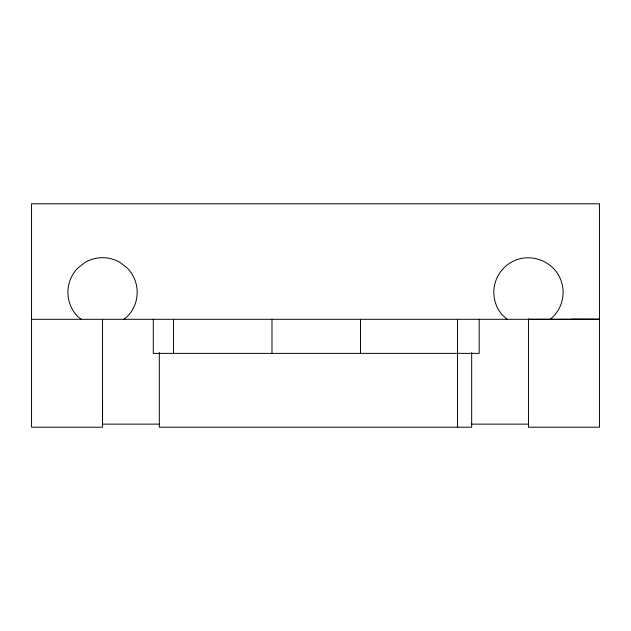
<?xml version="1.0" encoding="UTF-8"?>
<svg xmlns="http://www.w3.org/2000/svg" width="631" height="631" viewBox="0 0 631 631"><rect width="100%" height="100%" fill="white"/><g stroke="black" fill="none" stroke-linecap="round" stroke-linejoin="round"><path stroke-width="0.95" d="M102.537 319.302L102.537 424.127L159.327 424.127M153.278 319.302L153.278 353.376L479.197 353.376L479.197 319.302M173.525 353.376L173.525 319.302M271.985 353.376L271.985 319.302M31.55 319.302L599.45 319.302L571.623 319.207M123.802 319.302L127.036 316.817A34.642 34.642 0 0 0 127.036 267.828L119.858 262.322A34.642 34.642 0 0 0 85.217 262.322L78.039 267.828A34.642 34.642 0 0 0 78.039 316.817L81.273 319.302M528.462 319.302L599.45 319.302M471.672 424.127L528.462 424.127M507.016 319.302L501.669 314.285A34.642 34.642 0 0 1 522.847 258.142C534.914 256.367 547.369 261.068 555.256 270.368A34.642 34.642 0 0 1 550.421 319.12M528.462 318.829L528.462 427.203L599.45 427.203L599.45 203.797L31.55 203.797L31.55 427.203L102.537 427.203L102.537 400.504M471.672 352.611L471.672 427.203L159.327 427.203L159.327 352.611M457.475 319.302L457.475 427.203M360.482 319.302L360.482 353.376"/></g></svg>
